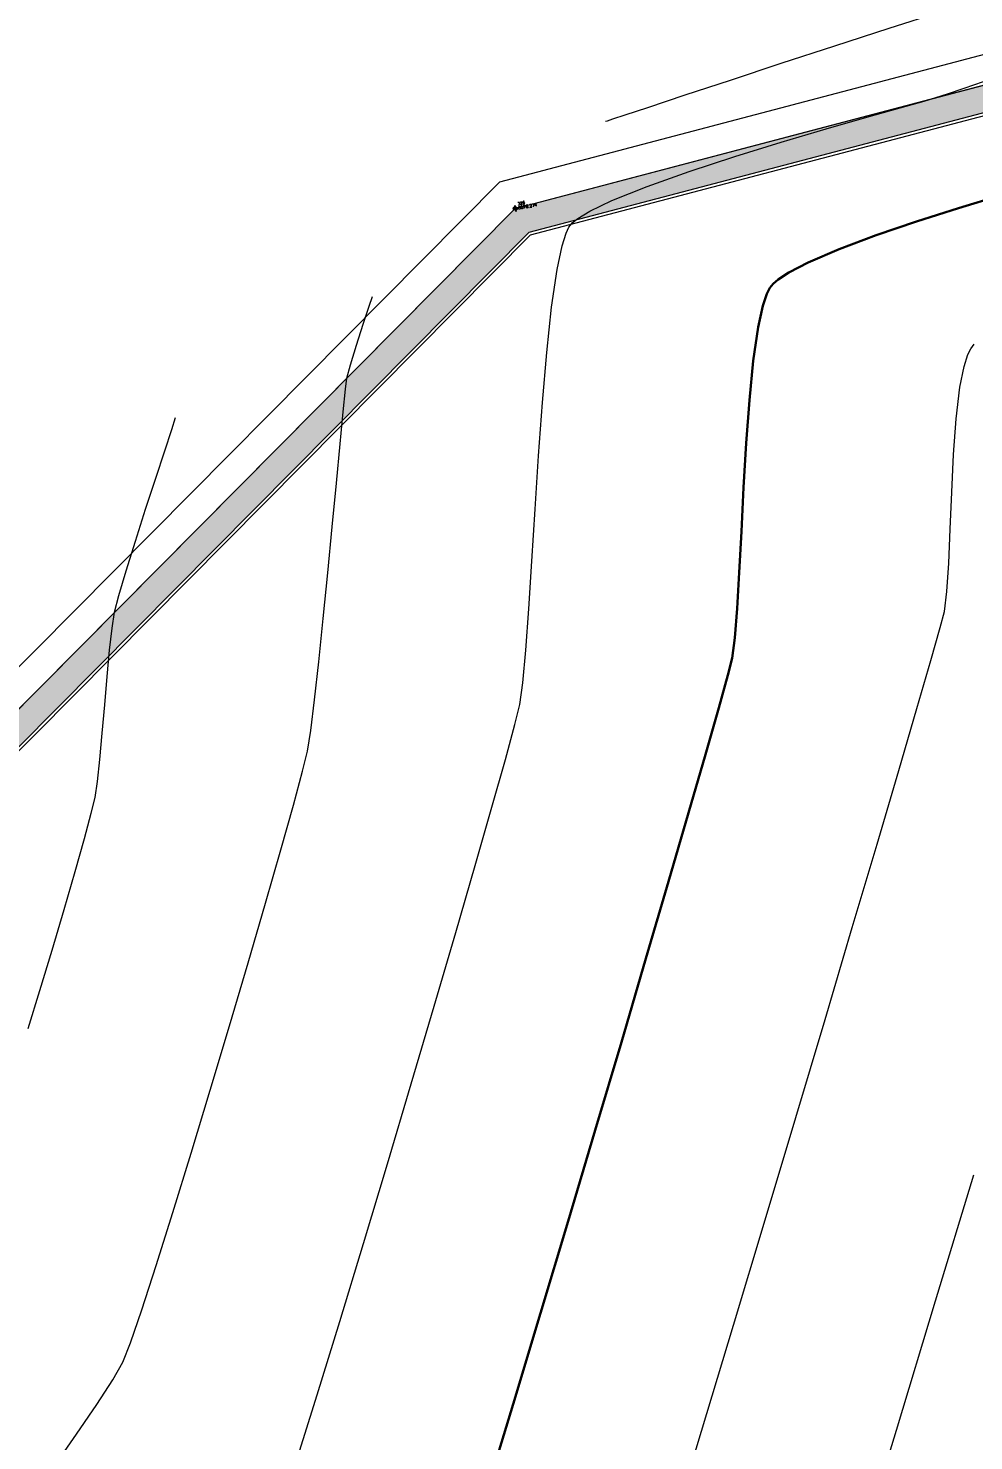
# Model space of a CAD drawing. Header units: millimetres. Extents: x 736950 to 740938, y 8500595 to 8502163.
# Drawn here: x 738027.48 to 738059.47, y 8501316.86 to 8501364.63 of the extents above; entities that cross this region are included whole.
import ezdxf

# ---------------------------------------------------------------- set-up
doc = ezdxf.new("R2010")
doc.units = ezdxf.units.MM
for name, color, linetype, lineweight in [('camino', 22, 'Continuous', 5), ('CAMINO ACTUAL', 1, 'Continuous', 13), ('CONT-MJR', 80, 'Continuous', 30), ('CONT-MNR', 96, 'Continuous', 15), ('COTAS', 40, 'Continuous', 5), ('pista', 251, 'Continuous', 5)]:
    doc.layers.add(name, color=color, linetype=linetype, lineweight=lineweight)
doc.styles.add('5mm', font='arial.ttf', dxfattribs={"height": 3})
doc.styles.add('COTAS', font='arial.ttf')
doc.dimstyles.new('Copy of GenDist', dxfattribs={"dimtxt": 2, "dimasz": 2, "dimexe": 0.18, "dimexo": 0.0625, "dimgap": 1, "dimtad": 2, "dimdec": 3, "dimzin": 1, "dimdsep": 46, "dimtxsty": 'COTAS', "dimcen": 0.09, "dimadec": 3, "dimazin": 0, "dimtfac": 1, "dimtdec": 3, "dimtofl": 0, "dimtmove": 0, "dimatfit": 3, "dimfxl": 1, "dimtolj": 1, "dimtzin": 0, "dimarcsym": 0})

# ---------------------------------------------------------------- blocks, each defined once
blk = doc.blocks.new('*D157')
at = {"layer": 'COTAS', "color": 0, "lineweight": -2, "transparency": 16777216}
for p, q in [((738169.7117402977, 8501324.95614536), (738169.4360799836, 8501325.810938135)), ((737996.2726181126, 8501269.778691178), (738167.5878572729, 8501325.025780309)), ((737994.5895635025, 8501268.481364962), (737994.3139031883, 8501269.336157737))]:
    blk.add_line(p, q, dxfattribs=at)
at = {"layer": 'COTAS', "color": 0, "transparency": 16777216}
for points in [[(738167.4855496674, 8501325.34302511), (738167.6901648785, 8501324.708535507), (738169.4913260904, 8501325.639625942)], [(737996.1703105071, 8501270.09593598), (737996.3749257182, 8501269.461446375), (737994.3691492951, 8501269.164845545)]]:
    blk.add_solid(points, dxfattribs=at)
at = {"layer": 'Defpoints', "color": 0, "transparency": 16777216}
for p in [(738169.4913260904, 8501325.639625942), (738169.7309229737, 8501324.89666196), (737994.6087461784, 8501268.421881562)]:
    blk.add_point(p, dxfattribs=at)
at = {"layer": 'COTAS', "color": 0, "transparency": 16777216, "insert": (738081.3096925169, 8501299.326479118), "char_height": 2, "attachment_point": 5, "rotation": 17.873882615968956, "style": 'COTAS'}
blk.add_mtext('\\A1;184.003', dxfattribs=at)
blk = doc.blocks.new('*D167')
at = {"layer": 'COTAS', "color": 0, "lineweight": -2, "transparency": 16777216}
for p, q in [((738042.3434129194, 8501381.442067364), (738042.7459959169, 8501380.621982839)), ((738040.8713367279, 8501379.902223906), (737983.3422482074, 8501351.660948478)), ((737981.2236471139, 8501351.438113112), (737981.6262301118, 8501350.618028587))]:
    blk.add_line(p, q, dxfattribs=at)
at = {"layer": 'COTAS', "color": 0, "transparency": 16777216}
for points in [[(738040.7244468257, 8501380.201447012), (738041.0182266296, 8501379.6030008), (738042.6666753702, 8501380.783563318)], [(737983.1953583052, 8501351.960171584), (737983.4891381091, 8501351.361725371), (737981.5469095651, 8501350.779609066)]]:
    blk.add_solid(points, dxfattribs=at)
at = {"layer": 'Defpoints', "color": 0, "transparency": 16777216}
for p in [(738042.3158710627, 8501381.498171696), (737981.1961052571, 8501351.494217444), (737981.5469095651, 8501350.779609066)]:
    blk.add_point(p, dxfattribs=at)
at = {"layer": 'COTAS', "color": 0, "transparency": 16777216, "insert": (738012.9974502707, 8501363.967265455), "char_height": 2, "attachment_point": 5, "rotation": 26.14661883604077, "style": 'COTAS'}
blk.add_mtext('\\A1;68.087', dxfattribs=at)

msp = doc.modelspace()

# ---------------------------------------------------------------- hatches: boundary and pattern name
at = {"layer": 'pista'}
h = msp.add_hatch(dxfattribs=at)
h.set_pattern_fill('HONEY', color=256, scale=3, angle=9.94991650582834, style=0)
h.set_pattern_definition([(9.94991650582834, (1479841.21072825, -18.49207214638591), (0.4979252195647159, 0.4170677100899267), [0.375, -0.75]), (129.9499165058283, (1479841.21072825, -18.49207214638591), (-0.6101538418184378, 0.222682034283025), [0.3749999999999999, -0.7499999999999998]), (69.94991650582834, (1479841.21072825, -18.49207214638591), (-0.112228622253722, 0.6397497443729518), [-0.75, 0.375])])
h.paths.add_polyline_path([(737744.7999806425, 8501250.923935566), (737743.4751223363, 8501250.754223157), (737756.465848178, 8501242.026572531), (737763.5739612179, 8501242.006896213), (737770.002546867, 8501243.455222024), (737769.8468594846, 8501244.342704736), (737763.4750639071, 8501242.907173423), (737756.7405500773, 8501242.925815564)])
h.paths.add_polyline_path([(737794.2809870465, 8501256.017245878), (737809.7820272583, 8501263.709828075), (737823.391616501, 8501273.483615467), (737837.0791595323, 8501280.557800073), (737851.5530432165, 8501285.77819753), (737870.8510758049, 8501293.050216693, -0.9976846880626209), (737871.0089264096, 8501292.63424804), (737865.2748787645, 8501289.581801567, 0.7845063948290762), (737866.1540430214, 8501286.121818589), (737883.2588851704, 8501291.348365877), (737897.4188924351, 8501296.516943583), (737903.2981396064, 8501301.44146652, -0.5512150924587264), (737904.1219025984, 8501301.177325813), (737906.855912117, 8501297.98174819, 0.5618964424650519), (737910.2738656431, 8501298.536066804), (737914.22079628, 8501308.558674501), (737925.6412323939, 8501300.72656757, 0.340189525830376), (737928.7023693406, 8501300.894137181), (737936.9171069289, 8501306.117412793, -0.358727273887905), (737938.1716059428, 8501305.962964654), (737943.1732157968, 8501301.051021611, 0.3417074120720416), (737946.0555081918, 8501300.709858142), (737955.8779356404, 8501307.072689936), (737971.8320576148, 8501314.464803053), (737988.5677626224, 8501323.411181662), (738023.1375471824, 8501336.282937778), (738044.4246208373, 8501357.728329657), (738061.4456776979, 8501362.208386911), (738078.9085143938, 8501363.070318012), (738112.0997810266, 8501372.051506756), (738118.6561313582, 8501373.365123207), (738128.3493353954, 8501376.976906104), (738155.2251721952, 8501366.826195797), (738176.6167526407, 8501363.543890122), (738193.8053773039, 8501353.328603027), (738204.7313956148, 8501340.877429372), (738207.705198212, 8501335.751671141), (738214.35685511, 8501331.742925933), (738229.9282901662, 8501313.374534177), (738233.5603594936, 8501308.186787868), (738234.53883727, 8501308.358438132), (738230.6417003467, 8501313.924784988), (738214.9478837823, 8501332.43754055), (738208.3676942562, 8501336.403214611), (738205.4657963786, 8501341.405035153), (738194.387784551, 8501354.029418997), (738176.9261677533, 8501364.406946706), (738155.4549153853, 8501367.70147717), (738128.3514754312, 8501377.93815071), (738118.4090486554, 8501374.233504975), (738111.8936108743, 8501372.928085677), (738078.7671659255, 8501363.964436961), (738061.3074614278, 8501363.102660457), (738043.958527311, 8501358.536303693), (738022.6381405202, 8501337.057350922), (737988.196920163, 8501324.233464561), (737971.4304040315, 8501315.270615296), (737955.4419368334, 8501307.862588815), (737945.5806043665, 8501301.47455489, -0.3391433520832071), (737943.8038299843, 8501301.693147572), (737938.8116631231, 8501306.59581691, 0.3560082385246841), (737936.4342009705, 8501306.876887502), (737928.158540546, 8501301.61487459, -0.3502196171718997), (737926.1502499409, 8501301.468794718), (737914.5128481541, 8501309.44969617, 0.4302069892023044), (737913.4330382891, 8501309.014522241), (737909.4507249827, 8501298.90206584, -0.5704007069138802), (737907.5397775185, 8501298.566836312), (737904.9064502402, 8501301.644734057, 0.4931454261128044), (737902.7202336333, 8501302.131411942), (737896.9620044216, 8501297.308254998), (737882.9728831241, 8501292.20205278), (737866.0373022418, 8501287.027224885, -0.7384715771871906), (737865.6977918843, 8501288.787355538), (737871.5108758068, 8501291.881875956, 0.9119586051647783), (737870.5337161538, 8501293.892406015), (737851.2416702455, 8501286.62264278), (737836.7183275839, 8501281.384406622), (737822.9200107896, 8501274.252970394), (737809.3164408724, 8501264.483505804), (737793.8201376351, 8501256.79327439), (737778.9884914039, 8501246.402265295), (737769.846859484, 8501244.34270474), (737770.0025468671, 8501243.455222024), (737779.3594973255, 8501245.563292695)])
h.paths.add_polyline_path([(738260.5182952256, 8501271.251537092), (738234.538837269, 8501308.358438132), (738233.56035949, 8501308.186787868), (738259.6897886079, 8501270.86568047), (738269.3749442189, 8501234.589470252), (738274.5057655985, 8501215.583008338), (738279.7983711922, 8501189.602392923), (738280.7089290785, 8501189.641305126), (738275.382018582, 8501215.790318219), (738270.2441657205, 8501234.822827347)])

# ---------------------------------------------------------------- linework, layer by layer
at = {"linetype": 'Continuous', "extrusion": (-0.172787269436437, 0.9849591664230046, 0), "elevation": 8245966.417062787}
msp.add_lwpolyline([(-2195869.790162655, 0), (-2195869.590162654, 0)], dxfattribs=at)
at = {"linetype": 'Continuous', "extrusion": (0.9849591664230046, 0.172787269436437, 0), "elevation": 2195869.690162654}
msp.add_lwpolyline([(8245966.517062787, 0), (8245966.317062789, 0)], dxfattribs=at)
at = {"linetype": 'Continuous'}
msp.add_circle((738043.9585273108, 8501358.536303693), 0.05, dxfattribs=at)
at = {"layer": 'camino'}
for p, q in [((738043.4406456156, 8501359.434052626), (738061.1538877841, 8501364.096297733)), ((738043.9585273108, 8501358.536303693), (738061.3074614247, 8501363.102660459)), ((738044.4764090059, 8501357.638554761), (738061.4610350654, 8501362.109023184)), ((738022.083244231, 8501337.91780997), (738043.4406456156, 8501359.434052626)), ((738022.638140521, 8501337.057350922), (738043.9585273108, 8501358.536303693)), ((738023.1930368112, 8501336.196891872), (738044.4764090059, 8501357.638554761))]:
    msp.add_line(p, q, dxfattribs=at)
at = {"layer": 'CAMINO ACTUAL'}
for points in [[(737988.1969201654, 8501324.23346456), (738022.638140521, 8501337.057350922), (738043.9585273108, 8501358.536303693), (738061.3074614247, 8501363.102660459), (738078.7671659256, 8501363.964436961), (738111.8936108851, 8501372.92808568), (738118.4090486645, 8501374.233504977), (738128.3514754305, 8501377.93815071), (738155.454915393, 8501367.70147717), (738176.9261677564, 8501364.406946704), (738194.3877845515, 8501354.029418996), (738205.4657963796, 8501341.405035151), (738208.3676942562, 8501336.40321461), (738214.9478837845, 8501332.437540548), (738230.6417003514, 8501313.924784983), (738260.5182952263, 8501271.25153709), (738270.2441656903, 8501234.822827455), (738275.3820185816, 8501215.79031822), (738280.7089290787, 8501189.641305126)], [(737988.5677626258, 8501323.411181664), (738023.1375471818, 8501336.282937778), (738044.4246208366, 8501357.728329655), (738061.4456777014, 8501362.208386911), (738078.9085143864, 8501363.070318013), (738112.0997810143, 8501372.051506754), (738118.6561313678, 8501373.365123209), (738128.349335396, 8501376.976906104), (738155.2251721928, 8501366.826195799), (738176.6167526424, 8501363.54389012), (738193.8053773035, 8501353.328603027), (738204.7313956139, 8501340.877429372), (738207.7051982115, 8501335.751671143), (738214.356855111, 8501331.742925936), (738229.9282901693, 8501313.374534167), (738259.6897886079, 8501270.86568047), (738269.3749442361, 8501234.589470183), (738274.5057655985, 8501215.583008338), (738279.7983711922, 8501189.602392923)]]:
    msp.add_lwpolyline(points, dxfattribs=at)
at = {"layer": 'CONT-MJR', "extrusion": (0.3039597622453957, -0.952684870739387, 0), "elevation": -7874775.447056864}
msp.add_lwpolyline([(3287207.029791209, 3575.000000000003), (3287208.522806602, 3575.000000000003)], dxfattribs=at)
at = {"layer": 'CONT-MJR', "elevation": 3575}
for points in [[(738058.9540201355, 8501358.549924396), (738060.3629834416, 8501358.973608317)], [(738056.1645868674, 8501357.627767883), (738057.5316469606, 8501358.096107792)], [(738054.9215628057, 8501357.160514046), (738056.1645868674, 8501357.627767883)], [(738053.2160539505, 8501356.372019162), (738053.8712977255, 8501356.709955653)], [(738052.6859368716, 8501355.990848202), (738052.8556101993, 8501356.136942508)], [(738052.8556101993, 8501356.136942508), (738053.2160539505, 8501356.372019162)], [(738052.3340515406, 8501355.23840278), (738052.4705277134, 8501355.645692363)], [(738052.5708324168, 8501355.845051263), (738052.6239363104, 8501355.921362715)], [(738052.1760058437, 8501354.51732951), (738052.3340515406, 8501355.23840278)], [(738052.0122346915, 8501353.381416032), (738052.1760058437, 8501354.51732951)], [(738051.6840149031, 8501349.096962571), (738051.7727127761, 8501350.599659687)], [(738051.5363775538, 8501346.225794818), (738051.6073943473, 8501347.61514999)], [(738051.4644909679, 8501345.000469932), (738051.5363775538, 8501346.225794818)], [(738050.8414248044, 8501341.644067952), (738051.1469266813, 8501342.750640005)], [(738049.8225244592, 8501338.091471668), (738050.39389519, 8501340.070380468)], [(738049.1454992328, 8501335.769235676), (738049.8225244592, 8501338.091471668)], [(738046.6623627918, 8501327.361505732), (738047.547231778, 8501330.34235859)], [(738044.8120874049, 8501321.174441997), (738045.7445857936, 8501324.284902161)]]:
    msp.add_lwpolyline(points, dxfattribs=at)
at = {"layer": 'CONT-MJR', "extrusion": (-0.3942480776935718, 0.919004055069902, 0), "elevation": 7521804.970051547}
msp.add_lwpolyline([(-4029918.041270016, 3575.000000000013), (-4029919.184099664, 3575.000000000013)], dxfattribs=at)
at = {"layer": 'CONT-MJR', "extrusion": (0.8933037070808647, -0.4494535425553844, 0), "elevation": -3161659.403537054}
msp.add_lwpolyline([(7926012.810980262, 3575), (7926013.034150613, 3575)], dxfattribs=at)
at = {"layer": 'CONT-MJR', "extrusion": (0.7461512954831417, -0.6657764221184388, 0), "elevation": -5109303.406995467}
msp.add_lwpolyline([(6834675.769387517, 3575.000000000013), (6834675.862512713, 3575.000000000013)], dxfattribs=at)
at = {"layer": 'CONT-MJR', "extrusion": (0.9950890362998106, -0.09898388674887632, 0), "elevation": -107069.5347245057}
msp.add_lwpolyline([(8532657.464041103, 3575.00000000001), (8532658.80035124, 3575.00000000001)], dxfattribs=at)
at = {"layer": 'CONT-MJR', "extrusion": (0.99728328948316, -0.0736616624686672, 0), "elevation": 109823.0812999418}
msp.add_lwpolyline([(8532621.011644222, 3575.000000000013), (8532622.467608433, 3575.000000000013)], dxfattribs=at)
at = {"layer": 'CONT-MJR', "extrusion": (0.9986658512651179, -0.05163833379300312, 0), "elevation": 298071.5109345983}
msp.add_lwpolyline([(8528117.308243545, 3575.00000000001), (8528118.792035718, 3575.00000000001)], dxfattribs=at)
at = {"layer": 'CONT-MJR', "extrusion": (0.9968110984313262, -0.0797974563763355, 0), "elevation": 57312.18420291378}
msp.add_lwpolyline([(8533128.684715364, 3575.00000000001), (8533129.67760332, 3575.00000000001)], dxfattribs=at)
at = {"layer": 'CONT-MJR', "extrusion": (0.9908355268967882, -0.1350739006587293, 0), "elevation": -417022.1631814645}
msp.add_lwpolyline([(8523124.462855615, 3575.000000000013), (8523125.151714342, 3575.000000000013)], dxfattribs=at)
at = {"layer": 'CONT-MJR', "extrusion": (0.9697871170255322, -0.24395275700698, 0), "elevation": -1358173.508284518}
msp.add_lwpolyline([(8424542.289094005, 3575), (8424542.884649962, 3575)], dxfattribs=at)
at = {"layer": 'CONT-MJR', "extrusion": (0.9618615242335615, -0.273536849801064, 0), "elevation": -1615527.505106221}
msp.add_lwpolyline([(8378995.897864538, 3575.00000000001), (8378997.533949818, 3575.00000000001)], dxfattribs=at)
at = {"layer": 'CONT-MJR', "extrusion": (0.9594942801864554, -0.2817281070278148, 0), "elevation": -1686911.299871605}
msp.add_lwpolyline([(8364909.519596384, 3575.00000000001), (8364912.233181152, 3575.00000000001)], dxfattribs=at)
at = {"layer": 'CONT-MJR', "extrusion": (0.9590504978562153, -0.2832351365239586, 0), "elevation": -1700050.592539013}
msp.add_lwpolyline([(8362246.095080526, 3575.000000000004), (8362249.038833778, 3575.000000000004)], dxfattribs=at)
at = {"layer": 'CONT-MJR', "extrusion": (0.9582712542706181, -0.2858604611320296, 0), "elevation": -1722944.458941734}
msp.add_lwpolyline([(8357552.782338296, 3575.000000000013), (8357555.992915211, 3575.000000000013)], dxfattribs=at)
at = {"layer": 'CONT-MJR', "extrusion": (0.9574573422393551, -0.2885748391526025, 0), "elevation": -1746620.966264463}
msp.add_lwpolyline([(8352630.320756146, 3575.000000000004), (8352633.540139928, 3575.000000000004)], dxfattribs=at)
at = {"layer": 'CONT-MJR', "extrusion": (0.9569741670798613, -0.2901731268429349, 0), "elevation": -1760565.122793448}
msp.add_lwpolyline([(8349699.174450083, 3575.000000000012), (8349702.301484332, 3575.000000000012)], dxfattribs=at)
at = {"layer": 'CONT-MNR', "extrusion": (0.3037157291313655, -0.9527626965190246, 0), "elevation": -7875623.689066907}
msp.add_lwpolyline([(3285190.957998433, 3577.000000000006), (3285192.820098857, 3577.000000000006)], dxfattribs=at)
at = {"layer": 'CONT-MNR', "extrusion": (0.3077993533015316, -0.9514512904543033, 0), "elevation": -7861461.002143204}
msp.add_lwpolyline([(3318937.51603882, 3577.00000000001), (3318939.444173099, 3577.00000000001)], dxfattribs=at)
at = {"layer": 'CONT-MNR', "extrusion": (0.3106759630800557, -0.9505158841199235, 0), "elevation": -7851385.676803879}
msp.add_lwpolyline([(3342700.333231838, 3577), (3342702.241849728, 3577)], dxfattribs=at)
at = {"layer": 'CONT-MNR', "extrusion": (0.3127190502722459, -0.9498456693573039, 0), "elevation": -7844180.030980236}
msp.add_lwpolyline([(3359572.902480599, 3577), (3359574.706012679, 3577)], dxfattribs=at)
at = {"layer": 'CONT-MNR', "extrusion": (0.3140929939968493, -0.94939222196208, 0), "elevation": -7839311.069253133}
msp.add_lwpolyline([(3370917.016379843, 3577.000000000012), (3370918.629245806, 3577.000000000012)], dxfattribs=at)
at = {"layer": 'CONT-MNR', "extrusion": (0.3168863366995158, -0.9484635204440712, 0), "elevation": -7829351.446992537}
msp.add_lwpolyline([(3393987.833960476, 3576), (3393988.516745455, 3576)], dxfattribs=at)
at = {"layer": 'CONT-MNR', "extrusion": (0.3147768410593772, -0.9491657075203884, 0), "elevation": -7836880.67477434}
msp.add_lwpolyline([(3376562.132534468, 3577.000000000004), (3376563.46914766, 3577.000000000004)], dxfattribs=at)
at = {"layer": 'CONT-MNR'}
for points, elevation in [([(738058.1908859147, 8501362.282356711), (738058.5871949919, 8501362.416397002)], 3576), ([(738058.5871949919, 8501362.416397002), (738059.1505719837, 8501362.607714882)], 3576), ([(738047.6713264056, 8501361.696488427), (738048.4429488821, 8501361.952144949)], 3577), ([(738055.8503039955, 8501361.621105505), (738056.9868645138, 8501361.941371886)], 3576), ([(738056.9868645138, 8501361.941371886), (738057.7970927753, 8501362.168126095)], 3576), ([(738057.7970927753, 8501362.168126095), (738058.1908859147, 8501362.282356711)], 3576), ([(738047.0163000765, 8501361.48202457), (738047.078759434, 8501361.501976704)], 3577), ([(738047.078759434, 8501361.501976704), (738047.2616699511, 8501361.561513891)], 3577), ([(738047.2616699511, 8501361.561513891), (738047.6713264056, 8501361.696488427)], 3577), ([(738052.9585976462, 8501360.776081908), (738054.4775140848, 8501361.226338373)], 3576), ([(738047.2237239054, 8501358.800391132), (738048.4261178093, 8501359.282490723)], 3576), ([(738045.8222023483, 8501357.97390667), (738045.8870212479, 8501358.045098314)], 3576), ([(738046.0719269776, 8501358.196184112), (738046.4766430573, 8501358.442287704)], 3576), ([(738045.6756789981, 8501357.698399926), (738045.7721679965, 8501357.900515167)], 3576), ([(738045.372978501, 8501356.475048061), (738045.5395267771, 8501357.266187893)], 3576), ([(738045.0218166929, 8501353.668619456), (738045.186673121, 8501355.196565736)], 3576), ([(738038.5839602252, 8501353.912539516), (738038.8150224034, 8501354.625143463)], 3577), ([(738059.2722216113, 8501353.590790669), (738059.3715888016, 8501353.790966386)], 3574), ([(738059.3715888016, 8501353.790966386), (738059.4256702721, 8501353.868818762)], 3574), ([(738059.4256702721, 8501353.868818762), (738059.4889220633, 8501353.939715356)], 3574), ([(738038.2091719958, 8501352.425486524), (738038.2552844876, 8501352.790644176)], 3577), ([(738038.1314114556, 8501351.658716287), (738038.2091719958, 8501352.425486524)], 3577), ([(738058.8793505782, 8501351.42365816), (738059.0060545993, 8501352.493007742)], 3574), ([(738032.0969288091, 8501350.342853297), (738032.3331221965, 8501351.059576944)], 3578), ([(738044.6252755362, 8501348.362282343), (738044.7441844587, 8501350.174049214)], 3576), ([(738031.1042127062, 8501347.286298022), (738031.4484604667, 8501348.360673528)], 3578), ([(738044.5155493326, 8501346.610765701), (738044.6252755362, 8501348.362282343)], 3576), ([(738037.6147569886, 8501346.211645788), (738037.7636756334, 8501347.766798222)], 3577), ([(738058.6283036303, 8501346.541554555), (738058.6782648223, 8501347.68665009)], 3574), ([(738030.7919740147, 8501346.283785846), (738031.1042127062, 8501347.286298022)], 3578), ([(738044.4119392893, 8501344.996927831), (738044.5155493326, 8501346.610765701)], 3576), ([(738037.4619073395, 8501344.663914839), (738037.6147569886, 8501346.211645788)], 3577), ([(738058.5655721133, 8501345.585192729), (738058.6283036303, 8501346.541554555)], 3574), ([(738058.4772878588, 8501344.90063269), (738058.5655721133, 8501345.585192729)], 3574), ([(738030.3152187691, 8501344.33905139), (738030.3995782273, 8501344.876512721)], 3578), ([(738044.3113788485, 8501343.59819728), (738044.4119392893, 8501344.996927831)], 3576), ([(738058.3379339026, 8501344.366717687), (738058.4772878588, 8501344.90063269)], 3574), ([(738044.2108014517, 8501342.492002593), (738044.3113788485, 8501343.59819728)], 3576), ([(738030.06624309, 8501341.74434125), (738030.1487348231, 8501342.702833194)], 3578), ([(738044.1071405412, 8501341.755772313), (738044.2108014517, 8501342.492002593)], 3576), ([(738037.0352064583, 8501340.883319013), (738037.1665886653, 8501341.91794464)], 3577), ([(738029.9840066861, 8501340.785770692), (738030.06624309, 8501341.74434125)], 3578), ([(738043.6229104986, 8501339.90406962), (738043.9427117261, 8501341.08372316)], 3576), ([(738029.819565376, 8501339.14892357), (738029.901841989, 8501339.897253979)], 3578), ([(738036.756631899, 8501339.499089103), (738036.9220668825, 8501340.183342123)], 3577), ([(738036.4494511714, 8501338.357336273), (738036.756631899, 8501339.499089103)], 3577), ([(738056.2002751771, 8501337.036660943), (738056.9352365577, 8501339.526120871)], 3574), ([(738029.7369932239, 8501338.610911934), (738029.819565376, 8501339.14892357)], 3578), ([(738042.6020784338, 8501336.311965894), (738043.1689587657, 8501338.289315823)], 3576), ([(738055.3620241098, 8501334.211081995), (738056.2002751771, 8501337.036660943)], 3574), ([(738040.436084912, 8501328.929380594), (738041.2144196003, 8501331.559494153)], 3576), ([(738051.3410203325, 8501320.769713655), (738052.409981467, 8501324.328699855)], 3574), ([(738031.3208082358, 8501321.29014079), (738031.8088255409, 8501322.78682698)], 3577), ([(738037.2545554999, 8501318.408171408), (738038.0177226382, 8501320.893578693)], 3576), ([(738050.2599938501, 8501317.180142855), (738051.3410203325, 8501320.769713655)], 3574), ([(738030.6737836989, 8501319.51625816), (738030.9343507689, 8501320.172080334)], 3577), ([(738036.5482350156, 8501316.140201008), (738037.2545554999, 8501318.408171408)], 3576), ([(738029.1157592251, 8501317.07697202), (738029.8029807938, 8501318.085444381)], 3577), ([(738055.5207500933, 8501312.809504494), (738056.8566722597, 8501317.218063854)], 3573)]:
    msp.add_lwpolyline(points, dxfattribs=dict(at, elevation=elevation))
at = {"layer": 'CONT-MNR', "extrusion": (0.2763656419627716, -0.9610525646095043, 0), "elevation": -7966282.109762623}
msp.add_lwpolyline([(3058793.301310862, 3576.00000000001), (3058794.729734198, 3576.00000000001)], dxfattribs=at)
at = {"layer": 'CONT-MNR', "extrusion": (0.2952701156729946, -0.9554138154697454, 0), "elevation": -7904392.553303336}
msp.add_lwpolyline([(3215342.12448643, 3576.000000000013), (3215343.772924078, 3576.000000000013)], dxfattribs=at)
at = {"layer": 'CONT-MNR', "extrusion": (0.3109939993887207, -0.9504118751068972, 0), "elevation": -7850264.222000063}
msp.add_lwpolyline([(3345323.214839904, 3576), (3345324.836095848, 3576)], dxfattribs=at)
at = {"layer": 'CONT-MNR', "extrusion": (0.3343882501063234, -0.9424354079674804, 0), "elevation": -7765187.281969013}
msp.add_lwpolyline([(3538317.623565318, 3576.000000000009), (3538319.126775854, 3576.000000000009)], dxfattribs=at)
at = {"layer": 'CONT-MNR', "extrusion": (-0.4322450305983611, 0.9017561940585836, 0), "elevation": 7347135.71136558}
msp.add_lwpolyline([(-4340207.921830275, 3576.000000000003), (-4340208.750303485, 3576.000000000003)], dxfattribs=at)
at = {"layer": 'CONT-MNR', "extrusion": (0.6327341571864392, -0.7743690892136426, 0), "elevation": -6116202.044172555}
msp.add_lwpolyline([(5950619.538935957, 3576.000000000004), (5950619.777718387, 3576.000000000004)], dxfattribs=at)
at = {"layer": 'CONT-MNR', "extrusion": (0.9537952113816515, -0.3004574757689197, 0), "elevation": -1850352.043426353}
msp.add_lwpolyline([(8330305.150543352, 3576.00000000001), (8330305.603693075, 3576.00000000001)], dxfattribs=at)
at = {"layer": 'CONT-MNR', "extrusion": (0.8262551614178245, -0.5632960218485525, 0), "elevation": -4178966.95705455}
msp.add_lwpolyline([(7440029.091765238, 3576.000000000013), (7440029.180589497, 3576.000000000013)], dxfattribs=at)
at = {"layer": 'CONT-MNR', "extrusion": (0.9895484443146627, -0.1442008195345331, 0), "elevation": -495570.9201926286}
msp.add_lwpolyline([(8518929.53009978, 3576.000000000013), (8518930.822085362, 3576.000000000013)], dxfattribs=at)
at = {"layer": 'CONT-MNR', "extrusion": (0.9494991709458418, -0.313769540225241, 0), "elevation": -1966698.889033368}
msp.add_lwpolyline([(8303603.268148279, 3577), (8303603.902895479, 3577)], dxfattribs=at)
at = {"layer": 'CONT-MNR', "extrusion": (0.9499744844609401, -0.3123275185973386, 0), "elevation": -1954088.951010235}
msp.add_lwpolyline([(8306580.443711221, 3577.000000000002), (8306580.795844662, 3577.000000000002)], dxfattribs=at)
at = {"layer": 'CONT-MNR', "extrusion": (0.9552565931096445, -0.2957783652002885, 0), "elevation": -1809500.338942703}
msp.add_lwpolyline([(8339269.525763447, 3577), (8339270.221130338, 3577)], dxfattribs=at)
at = {"layer": 'CONT-MNR', "extrusion": (0.9963085850028129, -0.08584406473189007, 0), "elevation": 5529.83671690023}
msp.add_lwpolyline([(8533326.722538332, 3576.00000000001), (8533328.428818611, 3576.00000000001)], dxfattribs=at)
at = {"layer": 'CONT-MNR', "extrusion": (0.9523387277826129, -0.3050425340266415, 0), "elevation": -1890392.013655588}
msp.add_lwpolyline([(8321307.312178946, 3574.000000000013), (8321307.733744086, 3574.000000000013)], dxfattribs=at)
at = {"layer": 'CONT-MNR', "extrusion": (0.9657268765347314, -0.2595603974771027, 0), "elevation": -1493871.130393647}
msp.add_lwpolyline([(8401550.379723568, 3577), (8401550.853606544, 3577)], dxfattribs=at)
at = {"layer": 'CONT-MNR', "extrusion": (0.981035980717749, -0.1938257065952924, 0), "elevation": -923718.213140536}
msp.add_lwpolyline([(8483187.488762684, 3574), (8483188.198532898, 3574)], dxfattribs=at)
at = {"layer": 'CONT-MNR', "extrusion": (0.9973399149286597, -0.07289097399605624, 0), "elevation": 116409.7879104828}
msp.add_lwpolyline([(8532532.659621269, 3576.000000000006), (8532534.45899631, 3576.000000000006)], dxfattribs=at)
at = {"layer": 'CONT-MNR', "extrusion": (0.9509929943433194, -0.3092124265127897, 0), "elevation": -1926859.811370797}
msp.add_lwpolyline([(8312934.068680439, 3578.000000000002), (8312934.496050291, 3578.000000000002)], dxfattribs=at)
at = {"layer": 'CONT-MNR', "extrusion": (0.9954624031451742, -0.09515568256512535, 0), "elevation": -74262.70790368773}
msp.add_lwpolyline([(8533003.382792557, 3577.00000000001), (8533004.474321483, 3577.00000000001)], dxfattribs=at)
at = {"layer": 'CONT-MNR', "extrusion": (0.9973578009879038, -0.07264583132274699, 0), "elevation": 118521.0393702233}
msp.add_lwpolyline([(8532504.846079284, 3574.00000000001), (8532506.062180655, 3574.00000000001)], dxfattribs=at)
at = {"layer": 'CONT-MNR', "extrusion": (0.9956169197603797, -0.09352512543083671, 0), "elevation": -60286.73093928641}
msp.add_lwpolyline([(8533112.239130208, 3577), (8533113.569536448, 3577)], dxfattribs=at)
at = {"layer": 'CONT-MNR', "extrusion": (0.9499812320190415, -0.3123069944967355, 0), "elevation": -1953914.534030278}
msp.add_lwpolyline([(8306614.878037298, 3578), (8306615.858563235, 3578)], dxfattribs=at)
at = {"layer": 'CONT-MNR', "extrusion": (0.99878730534934, -0.04923330857259361, 0), "elevation": 318614.1528476364}
msp.add_lwpolyline([(8527376.470143508, 3574), (8527377.745048294, 3574)], dxfattribs=at)
at = {"layer": 'CONT-MNR', "extrusion": (0.950830040955401, -0.309713146664378, 0), "elevation": -1931236.879308213}
msp.add_lwpolyline([(8311915.452195309, 3578), (8311916.557228262, 3578)], dxfattribs=at)
at = {"layer": 'CONT-MNR', "extrusion": (0.9955952550064999, -0.0937554702859657, 0), "elevation": -62260.96240964264}
msp.add_lwpolyline([(8533096.575406633, 3577.000000000013), (8533098.062724989, 3577.000000000013)], dxfattribs=at)
at = {"layer": 'CONT-MNR', "extrusion": (0.9992027815199476, -0.03992244234512871, 0), "elevation": 398075.7213709655}
msp.add_lwpolyline([(8524035.360199295, 3574.000000000013), (8524036.611958388, 3574.000000000013)], dxfattribs=at)
at = {"layer": 'CONT-MNR', "extrusion": (0.9591800284845405, -0.2827961685673906, 0), "elevation": -1696243.760651159}
msp.add_lwpolyline([(8363032.980245281, 3578), (8363033.850893662, 3578)], dxfattribs=at)
at = {"layer": 'CONT-MNR', "extrusion": (0.9688790639158108, -0.247534562244593, 0), "elevation": -1389314.479813127}
msp.add_lwpolyline([(8419463.097863922, 3578.00000000001), (8419463.688406758, 3578.00000000001)], dxfattribs=at)
at = {"layer": 'CONT-MNR', "extrusion": (0.9946667990558451, -0.1031404811700976, 0), "elevation": -142731.4194103448}
msp.add_lwpolyline([(8532125.357146498, 3577.00000000001), (8532126.82346935, 3577.00000000001)], dxfattribs=at)
at = {"layer": 'CONT-MNR', "extrusion": (0.9938180621517098, -0.1110209860387681, 0), "elevation": -210359.7734966519}
msp.add_lwpolyline([(8530725.65745276, 3578), (8530726.410042556, 3578)], dxfattribs=at)
at = {"layer": 'CONT-MNR', "extrusion": (0.9621586458022982, -0.2724898902856543, 0), "elevation": -1606401.182817889}
msp.add_lwpolyline([(8380754.260615178, 3574), (8380755.418908114, 3574)], dxfattribs=at)
at = {"layer": 'CONT-MNR', "extrusion": (0.9956701573932885, -0.09295664406821283, 0), "elevation": -55421.69337737071}
msp.add_lwpolyline([(8533138.032831773, 3578.00000000001), (8533138.924975479, 3578.00000000001)], dxfattribs=at)
at = {"layer": 'CONT-MNR', "extrusion": (0.9604580597223696, -0.2784247034915206, 0), "elevation": -1658110.198217903}
msp.add_lwpolyline([(8370675.529948452, 3574.00000000001), (8370677.231117203, 3574.00000000001)], dxfattribs=at)
at = {"layer": 'CONT-MNR', "extrusion": (0.9937962063413864, -0.1112164567924575, 0), "elevation": -212030.5898002356}
msp.add_lwpolyline([(8530683.225513529, 3577.000000000013), (8530684.521018118, 3577.000000000013)], dxfattribs=at)
at = {"layer": 'CONT-MNR', "extrusion": (0.9713489324569572, -0.2376578452623219, 0), "elevation": -1303512.20793834}
msp.add_lwpolyline([(8433170.519260742, 3576.000000000013), (8433171.21113277, 3576.000000000013)], dxfattribs=at)
at = {"layer": 'CONT-MNR', "extrusion": (0.9596055366894481, -0.2813489185245897, 0), "elevation": -1683599.160239409}
msp.add_lwpolyline([(8365583.999080818, 3574.000000000003), (8365586.179387138, 3574.000000000003)], dxfattribs=at)
at = {"layer": 'CONT-MNR', "extrusion": (0.9871878397464179, -0.1595624299664579, 0), "elevation": -627913.422877261}
msp.add_lwpolyline([(8510182.615232883, 3577), (8510183.324294385, 3577)], dxfattribs=at)
at = {"layer": 'CONT-MNR', "extrusion": (0.9957515081207249, -0.09208112768261642, 0), "elevation": -47918.57675501355}
msp.add_lwpolyline([(8533180.649362655, 3578.000000000013), (8533181.541670324, 3578.000000000013)], dxfattribs=at)
at = {"layer": 'CONT-MNR', "extrusion": (0.9626816646122066, -0.2706363106079283, 0), "elevation": -1590270.203401458}
msp.add_lwpolyline([(8383823.776106434, 3576.000000000003), (8383825.453456126, 3576.000000000003)], dxfattribs=at)
at = {"layer": 'CONT-MNR', "extrusion": (0.9718437368156714, -0.2356262956720921, 0), "elevation": -1285889.347662727}
msp.add_lwpolyline([(8435871.356215201, 3578.00000000001), (8435871.89658757, 3578.00000000001)], dxfattribs=at)
at = {"layer": 'CONT-MNR', "extrusion": (0.9654121078797775, -0.2607287133384524, 0), "elevation": -1504040.219607353}
msp.add_lwpolyline([(8399719.337170007, 3578), (8399720.23170105, 3578)], dxfattribs=at)
at = {"layer": 'CONT-MNR', "extrusion": (0.9629282662542595, -0.2697575838573699, 0), "elevation": -1582624.33612655}
msp.add_lwpolyline([(8385268.360682626, 3577), (8385269.934673274, 3577)], dxfattribs=at)
at = {"layer": 'CONT-MNR', "extrusion": (0.9625280192608507, -0.2711822489356253, 0), "elevation": -1595037.793007825}
msp.add_lwpolyline([(8382914.583174791, 3578), (8382915.743600257, 3578)], dxfattribs=at)
at = {"layer": 'CONT-MNR', "extrusion": (0.9612838624674004, -0.2755600402085835, 0), "elevation": -1633166.601311566}
msp.add_lwpolyline([(8375569.273357812, 3577.000000000013), (8375571.15200662, 3577.000000000013)], dxfattribs=at)
at = {"layer": 'CONT-MNR', "extrusion": (0.9606317206489923, -0.2778249399945167, 0), "elevation": -1652909.06582792}
msp.add_lwpolyline([(8371694.672488883, 3578.000000000009), (8371696.010369205, 3578.000000000009)], dxfattribs=at)
at = {"layer": 'CONT-MNR', "extrusion": (0.9603124910808545, -0.2789263692698915, 0), "elevation": -1662495.3417132}
msp.add_lwpolyline([(8369796.633474239, 3576), (8369798.994624333, 3576)], dxfattribs=at)
at = {"layer": 'CONT-MNR', "extrusion": (0.9590252590574309, -0.2833205825382752, 0), "elevation": -1700814.977887549}
msp.add_lwpolyline([(8362092.119629968, 3578), (8362093.546491101, 3578)], dxfattribs=at)
at = {"layer": 'CONT-MNR', "extrusion": (0.9600726717344403, -0.2797507193711815, 0), "elevation": -1669686.870667164}
msp.add_lwpolyline([(8368363.308890233, 3577.000000000002), (8368365.405165852, 3577.000000000002)], dxfattribs=at)
at = {"layer": 'CONT-MNR', "extrusion": (0.9584097351121084, -0.2853958297563898, 0), "elevation": -1718885.88719253}
msp.add_lwpolyline([(8358396.156652146, 3574), (8358399.391793621, 3574)], dxfattribs=at)
at = {"layer": 'CONT-MNR', "extrusion": (0.9595554504724529, -0.2815196928611001, 0), "elevation": -1685100.779569537}
msp.add_lwpolyline([(8365272.170188338, 3576.000000000013), (8365274.75996031, 3576.000000000013)], dxfattribs=at)
at = {"layer": 'CONT-MNR', "extrusion": (0.9573574259534144, -0.2889061421497516, 0), "elevation": -1749530.590665334}
msp.add_lwpolyline([(8352034.187891033, 3578.000000000006), (8352035.61525635, 3578.000000000006)], dxfattribs=at)
at = {"layer": 'CONT-MNR', "extrusion": (0.9590326477613774, -0.2832955709639702, 0), "elevation": -1700590.408585827}
msp.add_lwpolyline([(8362135.716152559, 3577.000000000003), (8362137.943007434, 3577.000000000003)], dxfattribs=at)
at = {"layer": 'CONT-MNR', "extrusion": (0.95528560511321, -0.295684650706607, 0), "elevation": -1808686.004477767}
msp.add_lwpolyline([(8339422.339752838, 3578), (8339423.679162768, 3578)], dxfattribs=at)
at = {"layer": 'CONT-MNR', "extrusion": (0.9580161571924596, -0.2867142175724684, 0), "elevation": -1730403.659487569}
msp.add_lwpolyline([(8356015.001521186, 3577.000000000013), (8356017.271904155, 3577.000000000013)], dxfattribs=at)
at = {"layer": 'CONT-MNR', "extrusion": (0.9581640123699829, -0.2862197152522087, 0), "elevation": -1726071.367350142}
msp.add_lwpolyline([(8356911.799391096, 3574.00000000001), (8356915.25860716, 3574.00000000001)], dxfattribs=at)
at = {"layer": 'CONT-MNR', "extrusion": (0.9582577226650092, -0.2859058183263685, 0), "elevation": -1723346.456898771}
msp.add_lwpolyline([(8357471.333907112, 3576.000000000002), (8357474.154331216, 3576.000000000002)], dxfattribs=at)
at = {"layer": 'CONT-MNR', "extrusion": (0.9569009522106194, -0.2904144756350998, 0), "elevation": -1762683.828390031}
msp.add_lwpolyline([(8349262.965447918, 3577.000000000013), (8349265.192311676, 3577.000000000013)], dxfattribs=at)
at = {"layer": 'CONT-MNR', "extrusion": (0.957943117327835, -0.2869581571662142, 0), "elevation": -1732512.136467045}
msp.add_lwpolyline([(8355575.288310069, 3574), (8355578.907830525, 3574)], dxfattribs=at)
at = {"layer": 'CONT-MNR', "extrusion": (0.9555364151804384, -0.2948731240111869, 0), "elevation": -1801595.327695161}
msp.add_lwpolyline([(8340951.123814448, 3577.000000000002), (8340953.220123867, 3577.000000000002)], dxfattribs=at)
at = {"layer": 'CONT-MNR', "extrusion": (0.9575954413622674, -0.2881162450855633, 0), "elevation": -1742626.805726324}
msp.add_lwpolyline([(8353469.624591947, 3576), (8353472.447045523, 3576)], dxfattribs=at)
at = {"layer": 'CONT-MNR', "extrusion": (0.9571240903370487, -0.2896782278606335, 0), "elevation": -1756234.507792354}
msp.add_lwpolyline([(8350619.082804927, 3573.000000000002), (8350623.536927514, 3573.000000000002)], dxfattribs=at)
at = {"layer": 'CONT-MNR', "extrusion": (0.9536671823087224, -0.3008635993059678, 0), "elevation": -1853901.856929744}
msp.add_lwpolyline([(8329479.454415775, 3577.000000000004), (8329481.333162776, 3577.000000000004)], dxfattribs=at)
at = {"layer": 'CONT-MNR', "extrusion": (0.9568506620996295, -0.2905801273994844, 0), "elevation": -1764122.74240739}
msp.add_lwpolyline([(8348953.706957692, 3576.000000000003), (8348956.455913353, 3576.000000000003)], dxfattribs=at)
at = {"layer": 'CONT-MNR', "extrusion": (0.9451332128162071, -0.3266851848978068, 0), "elevation": -2079717.80415083}
msp.add_lwpolyline([(8275983.819666203, 3577), (8275985.002632201, 3577)], dxfattribs=at)
at = {"layer": 'CONT-MNR', "extrusion": (0.9570697043039812, -0.2898578636219656, 0), "elevation": -1757801.789225776}
msp.add_lwpolyline([(8350284.739793281, 3573), (8350289.311291023, 3573)], dxfattribs=at)
at = {"layer": 'CONT-MNR', "extrusion": (0.8721653117250607, -0.4892112723798663, 0), "elevation": -3515256.584793229}
msp.add_lwpolyline([(7775608.222199803, 3577), (7775608.910948737, 3577)], dxfattribs=at)
at = {"layer": 'CONT-MNR', "extrusion": (0.8410786916540526, -0.5409127789630294, 0), "elevation": -3977730.449353598}
msp.add_lwpolyline([(7549487.244328378, 3577.000000000004), (7549488.231288173, 3577.000000000004)], dxfattribs=at)
at = {"layer": 'CONT-MNR', "extrusion": (-0.8185610534954862, 0.5744195345741296, 0), "elevation": 4279200.708115156}
msp.add_lwpolyline([(-7382784.016260435, 3577), (-7382785.403801957, 3577)], dxfattribs=at)
at = {"layer": 'CONT-MNR', "extrusion": (0.9572966566229903, -0.289107438884655, 0), "elevation": -1751260.990785378}
msp.add_lwpolyline([(8351654.616065819, 3574), (8351658.33387732, 3574)], dxfattribs=at)

# ---------------------------------------------------------------- texts
at = {"color": 2, "insert": (738044.0241936463, 8501358.74072466), "char_height": 0.1, "width": 0.4, "attachment_point": 1, "rotation": 9.94991650582834, "style": '5mm'}
msp.add_mtext('\\Ftxt.shx;\\W1.0000000000;\\T1.0000000000;\\o\\l326', dxfattribs=at)
at = {"color": 1, "insert": (738044.0483838641, 8501358.602830376), "char_height": 0.1, "width": 0.8333333333333334, "attachment_point": 1, "rotation": 9.94991650582834, "style": '5mm'}
msp.add_mtext('\\Ftxt.shx;\\W1.0000000000;\\T1.0000000000;\\o\\l3576.274', dxfattribs=at)

# ---------------------------------------------------------------- dimensions: what is measured, and where the dimension line sits
at = {"layer": 'COTAS'}
for p1, p2, distance, picture, middle in [((738042.3158710625, 8501381.498171696), (737981.1961052574, 8501351.494217444), 0.7960708493863636, '*D167', (738012.9974502707, 8501363.967265455)), ((737994.6087461784, 8501268.421881562), (738169.7309229737, 8501324.89666196), 0.7806421370546339, '*D157', (738081.3096925169, 8501299.326479118))]:
    dim = msp.add_aligned_dim(p1=p1, p2=p2, distance=distance, dimstyle='Copy of GenDist', dxfattribs=at)
    dim.commit()
    dim.dimension.update_dxf_attribs({"geometry": picture, "text_midpoint": middle})

doc.saveas('drawing.dxf')
